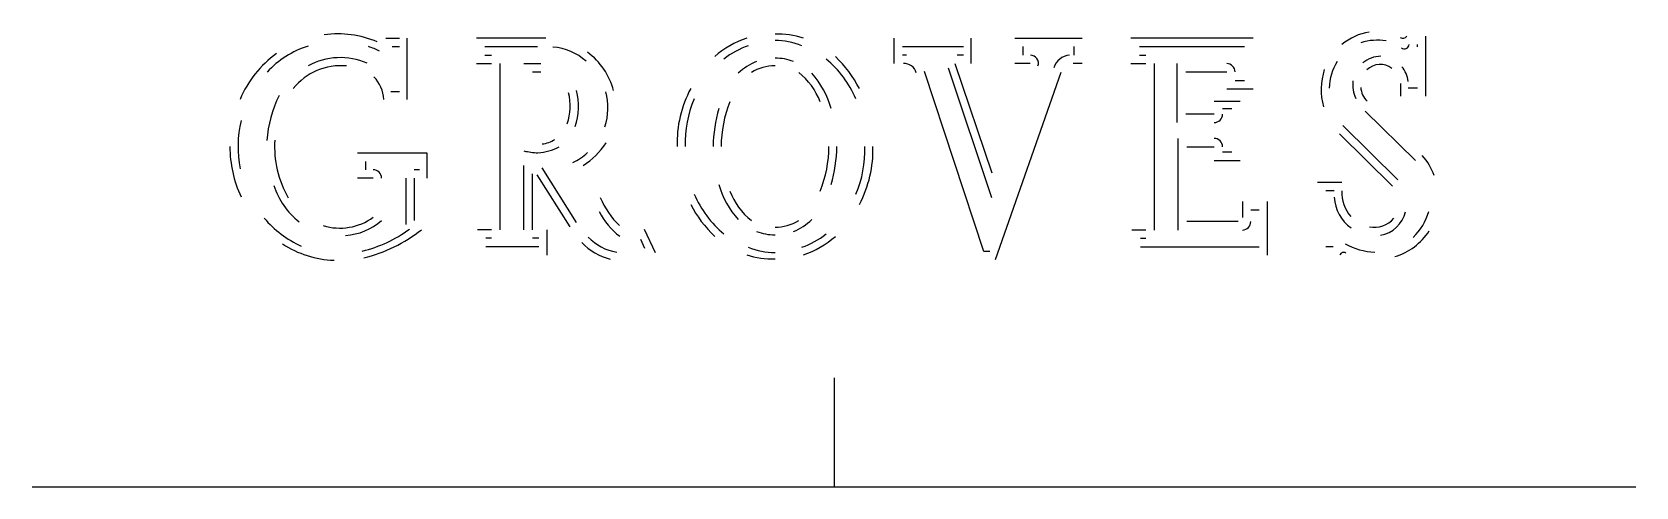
# Model space of a CAD drawing. Header units: metres. Extents: x -12 to 12, y 0 to 6.8.
import ezdxf

# ---------------------------------------------------------------- set-up
doc = ezdxf.new("R2010")
doc.units = ezdxf.units.M

msp = doc.modelspace()

# ---------------------------------------------------------------- linework, layer by layer
at = {"layer": 'MCD_Layer_0'}
for p, q in [((8.884915, 5.858198), (8.884915, 6.758198)), ((-6.729, 6.728198), (-6.522, 6.728198)), ((-6.633, 6.602198), (-6.522, 6.602198)), ((-6.414, 6.728198), (-6.414, 5.810198)), ((-4.3245, 6.728198), (-5.3655, 6.728198)), ((-4.4505, 6.599198), (-5.2395, 6.599198)), ((0.9015, 6.347198), (0.9015, 6.728198)), ((1.0275, 6.602198), (1.9425, 6.602198)), ((2.0535, 6.728198), (2.0535, 6.347198)), ((2.7135, 6.728198), (3.7245, 6.728198)), ((2.8395, 6.473198), (2.8395, 6.602198)), ((3.5985, 6.602198), (3.5985, 6.473198)), ((6.291, 6.725198), (4.458, 6.725198)), ((6.162, 6.599198), (4.584, 6.599198)), ((8.758915, 6.599198), (8.758915, 6.632198)), ((-5.3655, 6.347198), (-5.1435, 6.347198)), ((-5.2395, 6.473198), (-5.1435, 6.473198)), ((-5.0175, 6.347198), (-5.0175, 3.854198)), ((-4.6545, 6.347198), (-4.4025, 6.347198)), ((1.0905, 6.473198), (1.0275, 6.473198)), ((1.7145, 6.281198), (2.3625, 4.340198)), ((1.8135, 6.347198), (2.3685, 4.706198)), ((1.9425, 6.473198), (1.8495, 6.473198)), ((2.9445, 6.347198), (2.7135, 6.347198)), ((3.7245, 6.347198), (3.5925, 6.347198)), ((4.458, 6.347198), (4.68, 6.347198)), ((4.584, 6.473198), (4.68, 6.473198)), ((4.806, 6.347198), (4.806, 3.851198)), ((5.154, 5.462198), (5.154, 6.347198)), ((-4.5285, 6.221198), (-4.4025, 6.221198)), ((2.2515, 3.530198), (1.3575, 6.230198)), ((3.4035, 6.212198), (2.4195, 3.404198)), ((5.28, 6.221198), (5.895, 6.221198)), ((6.021, 6.095198), (6.162, 6.095198)), ((8.506915, 6.047198), (8.506915, 5.858198)), ((-6.522, 5.921198), (-6.651, 5.921198)), ((5.895, 5.969198), (6.291, 5.969198)), ((8.617915, 5.984198), (8.758915, 5.984198)), ((5.706, 5.588198), (5.28, 5.588198)), ((6.099, 5.777198), (5.706, 5.777198)), ((5.973, 5.669198), (5.832, 5.669198)), ((8.731915, 4.892198), (7.972915, 5.633198)), ((7.639915, 5.417198), (8.461915, 4.604198)), ((5.169, 3.851198), (5.169, 5.225198)), ((5.295, 5.099198), (5.706, 5.099198)), ((7.588915, 5.291198), (8.383915, 4.508198)), ((-7.155, 5.006198), (-6.114, 5.006198)), ((-7.029, 4.754198), (-7.029, 4.880198)), ((-6.114, 5.006198), (-6.114, 4.628198)), ((-4.6545, 3.854198), (-4.6545, 4.817198)), ((5.706, 4.895198), (6.099, 4.895198)), ((5.832, 5.021198), (5.973, 5.021198)), ((-6.918, 4.628198), (-7.155, 4.628198)), ((-6.429, 4.628198), (-6.429, 3.932198)), ((-6.222, 4.754198), (-6.303, 4.754198)), ((-6.303, 4.628198), (-6.303, 3.995198)), ((-4.5285, 3.854198), (-4.5285, 4.694198)), ((-4.4625, 4.679198), (-3.9675, 3.899198)), ((-4.3845, 4.781198), (-3.8685, 3.965198)), ((7.621915, 4.565198), (7.258915, 4.565198)), ((7.510915, 4.436198), (7.384915, 4.436198)), ((6.132, 4.277198), (6.132, 4.040198)), ((6.384, 4.151198), (6.258, 4.151198)), ((6.51, 3.473198), (6.51, 4.277198)), ((-5.1435, 3.854198), (-5.3505, 3.854198)), ((-4.3065, 3.473198), (-4.3065, 3.854198)), ((-2.6805, 3.509198), (-2.8455, 3.860198)), ((6.069, 3.977198), (5.295, 3.977198)), ((-5.1435, 3.728198), (-5.2245, 3.728198)), ((-4.4325, 3.728198), (-4.5285, 3.728198)), ((-2.8395, 3.572198), (-2.8995, 3.707198)), ((4.68, 3.851198), (4.473, 3.851198)), ((4.68, 3.725198), (4.599, 3.725198)), ((-5.2245, 3.602198), (-4.4325, 3.602198)), ((2.3385, 3.530198), (2.2515, 3.530198)), ((4.599, 3.599198), (6.384, 3.599198)), ((7.384915, 3.602198), (7.495915, 3.602198))]:
    msp.add_line(p, q, dxfattribs=at)
for centre, radius, start, end in [((-7.454955, 5.256988), 1.535039, 67.114808, 97.412748), ((-0.860585, 5.460181), 1.329147, 72.469418, 91.066589), ((8.16062, 5.995553), 0.832044, 98.619828, 130.07891), ((8.539215, 6.800498), 0.073985, 238.823675, 325.128473), ((-7.470922, 5.257978), 1.415551, 107.475112, 137.286215), ((-7.462963, 5.260047), 1.424047, 63.385031, 70.474133), ((-4.269005, 5.788785), 0.805935, 47.207823, 86.478384), ((-4.297936, 5.689343), 1.019297, 14.363195, 54.117428), ((-0.862623, 5.39269), 1.408015, 108.544382, 131.268147), ((-0.868277, 5.414244), 1.271007, 109.207528, 128.05949), ((-0.875548, 5.664583), 1.027361, 67.610586, 90.545361), ((8.155474, 5.880884), 0.816132, 80.66082, 107.510577), ((8.56357, 6.634292), 0.069376, 229.934471, 358.269912), ((-7.404102, 5.169072), 1.642218, 126.027041, 157.020439), ((-7.404541, 5.401467), 0.913651, 84.690793, 141.34196), ((-7.408956, 5.422117), 1.013744, 66.70163, 118.714205), ((-0.87933, 5.638838), 0.791087, 110.976423, 134.766281), ((-0.868415, 5.569598), 0.744792, 91.301079, 120.00137), ((-0.888012, 5.635074), 0.793428, 69.344121, 89.806085), ((-1.140215, 5.184294), 1.599333, 23.319304, 50.309965), ((-1.20373, 5.156166), 1.782064, 27.241727, 46.601355), ((1.050447, 6.15569), 0.191673, 16.210138, 92.376413), ((2.947885, 6.352358), 0.12084, 340.085527, 90.182881), ((3.565002, 6.193108), 0.281639, 96.012804, 161.129629), ((5.892971, 6.219169), 0.128045, 0.907993, 89.091925), ((8.183115, 5.971022), 0.747234, 147.072778, 179.449715), ((8.207758, 6.043399), 0.411805, 89.699862, 130.572662), ((8.197904, 6.045896), 0.287308, 51.967917, 134.391716), ((8.236895, 6.047642), 0.382408, 4.883778, 41.133945), ((-7.261993, 5.790295), 0.503386, 2.265963, 44.992805), ((-1.159284, 5.419171), 1.014357, 20.397015, 51.643845), ((-1.27711, 5.335665), 1.279218, 15.350231, 42.536821), ((8.263385, 5.958661), 0.950566, 161.695781, 195.840259), ((8.29364, 6.033378), 0.506487, 174.013861, 204.269383), ((-6.721016, 5.068407), 1.797252, 153.611757, 176.050446), ((-4.774585, 5.706895), 0.814605, 341.186803, 14.379599), ((-4.722497, 5.705117), 0.889185, 340.082267, 15.463638), ((-4.307423, 5.68006), 0.913164, 341.889205, 15.506884), ((-0.613794, 5.152559), 1.742218, 151.947196, 181.607092), ((-0.549719, 5.15252), 1.686314, 156.778993, 181.65905), ((8.231247, 6.014852), 0.325268, 184.346903, 225.413756), ((0.267139, 5.075014), 2.082363, 163.274292, 179.210742), ((0.101344, 5.096092), 1.796087, 157.869902, 179.757385), ((5.709, 5.585198), 0.123037, 268.602758, 1.39712), ((-7.361118, 5.098657), 1.586468, 165.637187, 191.985739), ((-7.278817, 5.10636), 1.790188, 180.133214, 205.021056), ((-6.891308, 5.092402), 1.506412, 175.97279, 210.21977), ((-4.48297, 5.751924), 0.743721, 272.965006, 298.640051), ((-4.446879, 5.624751), 0.487953, 277.699961, 301.834391), ((-4.389625, 5.796405), 1.16066, 302.470891, 326.523899), ((-1.861865, 5.110041), 1.78595, 337.781335, 359.796495), ((-2.070136, 5.137364), 2.114778, 343.3972, 359.087832), ((-1.221231, 5.054875), 1.686311, 336.778976, 1.659073), ((-1.152073, 5.053112), 1.737183, 331.923155, 1.66864), ((5.709, 5.102198), 0.123037, 358.602937, 91.397103), ((-4.40242, 6.166657), 1.158224, 257.429306, 267.917874), ((-4.272921, 5.620102), 0.834993, 294.813702, 313.278079), ((8.249953, 4.422215), 0.79657, 17.911454, 43.169721), ((-6.915, 4.631198), 0.123037, 358.602828, 91.397151), ((-7.34985, 4.853344), 1.110308, 197.460488, 232.354356), ((-2.356764, 4.814817), 1.245697, 202.396047, 226.102027), ((-0.623126, 5.028695), 1.608539, 203.39493, 230.243608), ((-0.48713, 4.874243), 1.286068, 195.382508, 222.4269), ((-0.613736, 4.787148), 1.012045, 200.380652, 231.711089), ((8.091787, 4.363431), 0.581224, 181.994979, 235.540324), ((8.1899, 4.42015), 0.568212, 178.381553, 220.357955), ((-2.562915, 4.620225), 1.082392, 207.096938, 232.788548), ((-0.580543, 5.040995), 1.765273, 207.148728, 226.694316), ((8.121748, 4.240724), 0.474691, 279.967815, 345.789988), ((8.09139, 4.372752), 0.872902, 313.559717, 343.866827), ((-7.345695, 5.058503), 1.587512, 220.324552, 245.738765), ((-7.419, 4.730198), 0.850276, 252.971579, 306.101692), ((-7.387587, 4.664827), 0.896174, 273.36401, 311.650769), ((-7.515907, 5.399856), 1.913277, 283.077243, 306.718083), ((-7.61407, 5.684888), 2.318126, 283.853933, 307.839858), ((-0.902236, 4.637792), 0.744786, 271.300957, 300.001478), ((-0.895388, 4.574859), 0.798427, 291.086924, 314.624522), ((6.12997, 3.979227), 0.128046, 270.908183, 359.091817), ((8.114228, 4.269228), 0.377617, 258.495605, 320.335334), ((-7.460339, 4.87252), 1.475029, 236.381695, 268.22606), ((-3.167102, 4.230237), 0.836929, 222.464527, 256.568888), ((-3.1528, 4.244677), 0.731749, 222.93876, 261.378), ((-0.882903, 4.566269), 0.787675, 249.20664, 269.82372), ((-0.911883, 4.810264), 1.290582, 289.351791, 307.915269), ((-0.908029, 4.814702), 1.408011, 288.544372, 311.268197), ((8.172169, 4.559469), 1.042581, 241.388788, 267.127131), ((8.152836, 4.345803), 0.932663, 286.640246, 327.099565), ((-0.914264, 4.718071), 1.300101, 252.25889, 271.288618), ((-0.892314, 4.55697), 1.041795, 247.771526, 270.384316), ((7.652088, 3.451164), 0.064081, 59.184713, 159.888593)]:
    msp.add_arc(centre, radius, start, end, dxfattribs=at)
at = {"layer": 'MCD_Layer_1'}
for p, q in [((0, 1.634152), (0, 0)), ((-12.038676, 0), (12.038676, 0))]:
    msp.add_line(p, q, dxfattribs=at)

doc.saveas('drawing.dxf')
